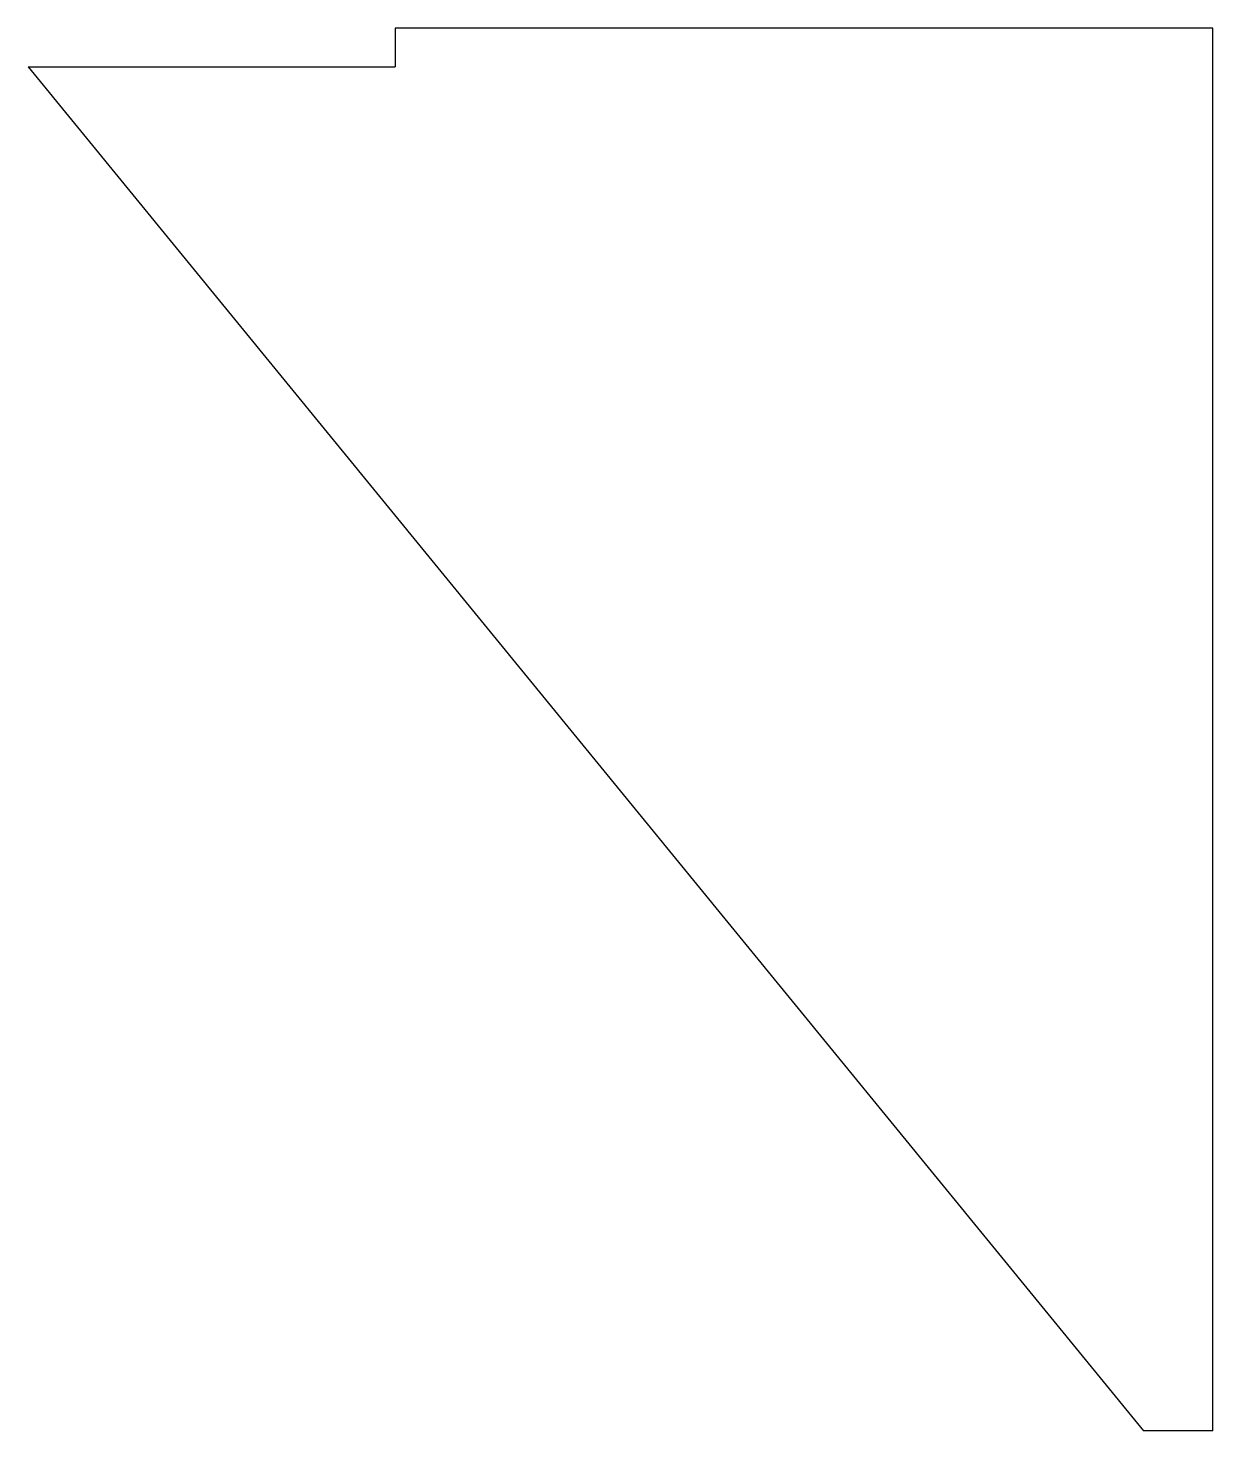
# Model space of a CAD drawing. Extents: x 16 to 368, y 89 to 505.
import ezdxf

# ---------------------------------------------------------------- set-up
doc = ezdxf.new("R2010")
doc.units = 0
doc.layers.get('0').update_dxf_attribs({"linetype": 'CONTINUOUS'})

msp = doc.modelspace()

# ---------------------------------------------------------------- linework, layer by layer
at = {"color": 7, "linetype": 'CONTINUOUS'}
for p, q in [((125.1, 504.97), (125.1, 493.44)), ((367.6, 504.97), (125.1, 504.97)), ((367.6, 88.84), (367.6, 504.97)), ((16.2, 493.44), (125.1, 493.44)), ((16.2, 493.44), (346.98, 88.84))]:
    msp.add_line(p, q, dxfattribs=at)
msp.add_line((367.6, 88.84), (346.98, 88.84))

doc.saveas('drawing.dxf')
